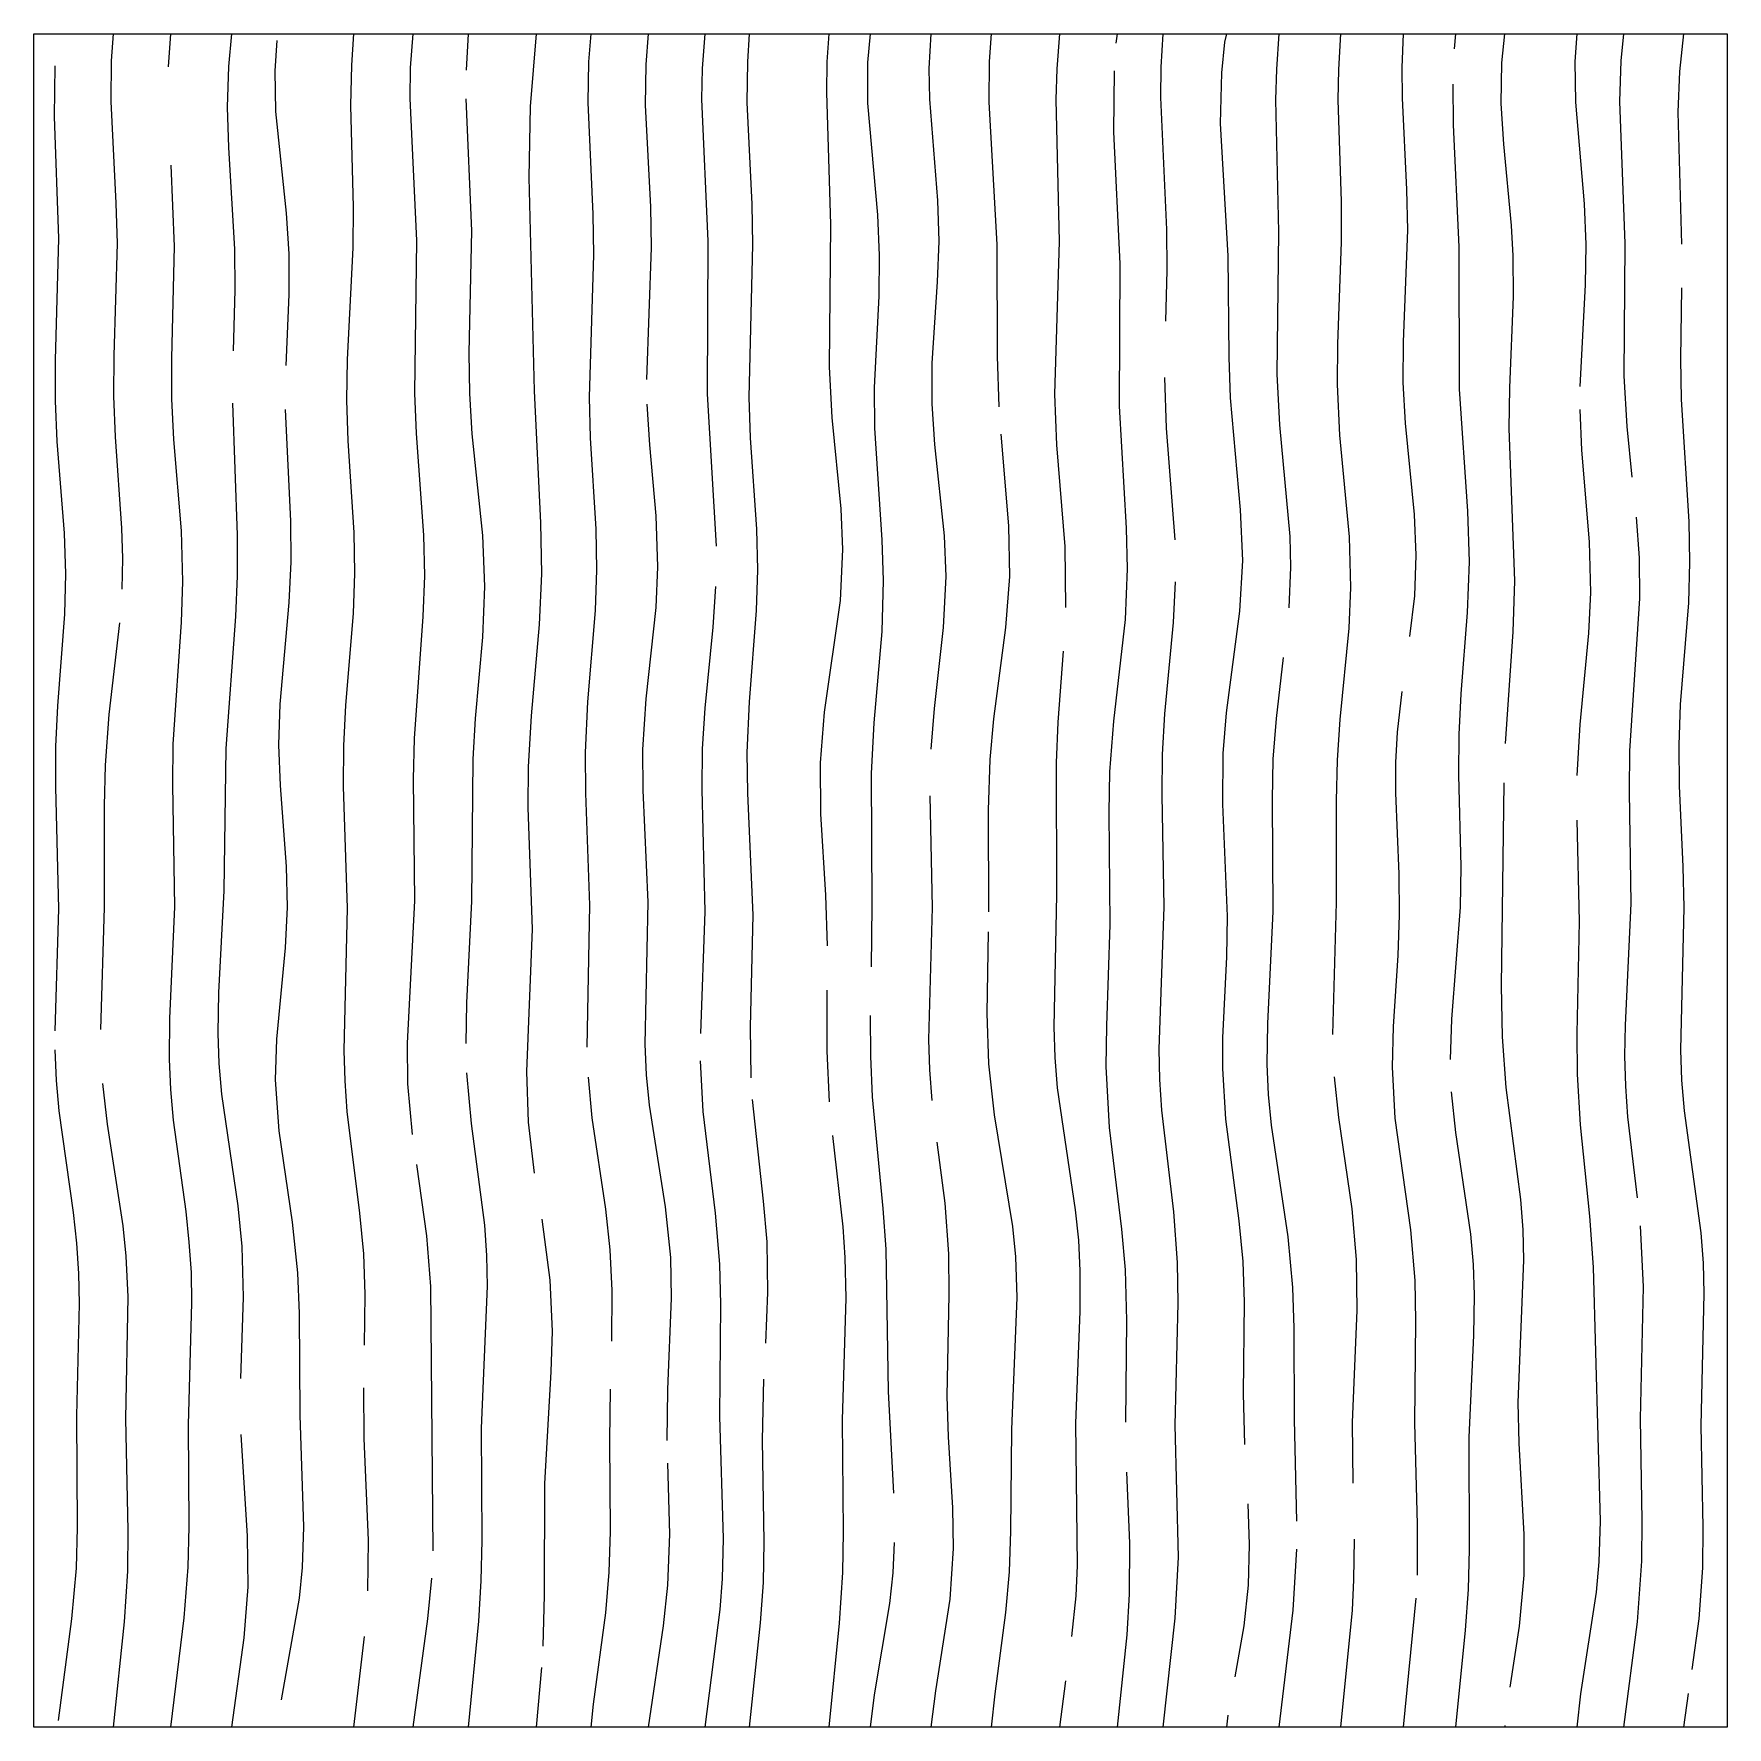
# Model space of a CAD drawing. Header units: millimetres. Extents: x 0 to 800, y 0 to 800.
import ezdxf

# ---------------------------------------------------------------- set-up
doc = ezdxf.new("R2010")
doc.units = ezdxf.units.MM
doc.layers.add('KACHEL_RAHMEN', color=7, linetype='Continuous', lineweight=13)
doc.layers.add('SCHRAFFUR', color=7, linetype='Continuous', lineweight=18)

msp = doc.modelspace()

# ---------------------------------------------------------------- linework, layer by layer
at = {"layer": 'KACHEL_RAHMEN', "color": 37, "lineweight": 13, "true_color": 0x8a6a4f}
msp.add_lwpolyline([(0, 800), (800, 800), (800, 0), (0, 0)], close=True, dxfattribs=at)
at = {"layer": 'SCHRAFFUR', "color": 37, "lineweight": 18, "true_color": 0x8a6a4f}
for points in [[(37.44, 800), (36.56, 787.28), (36.4, 768.08), (38.8, 720.08), (39.28, 700.88), (37.76, 648.08), (37.68, 628.88), (38.48, 609.68), (41.44, 566.48), (41.84, 552.08), (41.52, 537.68)], [(64.48, 800), (63.44, 784.4)], [(93.44, 800), (92, 784.64), (91.36, 765.44), (91.92, 746.24), (94.72, 698.24), (94.96, 679.04), (94.24, 650.24)], [(151.04, 800), (150, 785.28), (149.52, 766.08), (150.8, 718.08), (150.72, 698.88), (148.08, 646.08), (147.68, 626.88), (148.32, 607.68), (151.12, 564.48), (151.44, 545.28), (150.8, 526.08), (147.2, 482.88), (146.24, 463.68), (146.16, 444.48), (148.08, 386.88), (146.4, 319.68), (146.88, 305.28), (147.92, 290.88), (153.92, 242.88), (155.68, 223.68), (156.32, 204.48), (156.08, 180.48)], [(179.04, 800), (177.84, 783.92), (177.6, 769.52), (180.72, 702.32), (179.84, 630.32), (180.64, 611.12), (184.08, 563.12), (184.56, 543.92), (183.84, 524.72), (179.6, 467.12), (179.2, 447.92), (179.84, 390.32), (176.32, 323.12), (176.56, 303.92), (178.72, 279.92)], [(205.12, 800), (204.24, 782.8)], [(237.28, 800), (234.56, 765.76), (233.92, 732.16), (236.32, 631.36), (239.44, 568.96), (239.84, 544.96), (238.8, 520.96), (234.88, 477.76), (233.52, 453.76), (233.44, 434.56), (235.36, 376.96), (232.8, 309.76), (233.6, 285.76), (236.4, 261.76)], [(263.2, 800), (262.08, 786.8), (261.68, 767.6), (264.16, 714.8), (264.4, 695.6), (262.32, 628.4), (262.88, 609.2), (265.52, 566), (265.84, 546.8), (265.12, 527.6), (261.52, 484.4), (260.4, 460.4), (260.56, 441.2), (262.48, 388.4), (261.28, 321.2)], [(290.24, 800), (289.12, 785.52), (288.88, 766.32), (291.36, 718.32), (291.68, 699.12), (289.44, 636.72)], [(317.04, 800), (315.76, 783.6), (315.44, 769.2), (318.48, 702), (318.16, 630), (322.32, 558)], [(338, 800), (337.12, 786.8), (336.88, 767.6), (339.2, 719.6), (339.6, 700.4), (337.76, 628.4), (338.48, 609.2), (341.44, 566), (341.92, 546.8), (341.28, 527.6), (337.92, 484.4), (336.88, 460.4), (337.2, 441.2), (339.68, 383.6), (338.48, 330.8), (338.8, 306.8)], [(375.6, 800), (374.72, 786.72), (374.48, 772.32), (376.32, 709.92), (375.68, 642.72), (376.96, 618.72), (381.2, 575.52), (382, 556.32), (380.96, 532.32), (373.44, 479.52), (371.44, 455.52), (371.6, 431.52), (374, 393.12), (374.8, 369.12)], [(395.12, 800), (393.84, 786.48), (393.92, 767.28), (398.64, 714.48), (399.44, 695.28), (399.2, 676.08), (397.04, 632.88), (397.12, 613.68), (400.56, 560.88), (401.2, 541.68), (400.56, 517.68), (396.88, 474.48), (395.6, 450.48), (395.92, 388.08), (395.6, 359.28)], [(423.76, 800), (422.88, 783.6), (423.12, 769.2), (426.96, 721.2), (427.52, 702), (426.8, 682.8), (424.32, 644.4), (424.24, 625.2), (425.52, 606), (430.08, 562.8), (430.88, 543.6), (429.68, 519.6), (425.36, 481.2), (423.84, 462)], [(452.32, 800), (451.36, 786.96), (451.12, 767.76), (454.96, 700.56), (455.12, 647.76), (455.84, 623.76)], [(484.64, 800), (483.28, 783.44), (482.8, 769.04), (484.48, 701.84), (482.24, 629.84), (483.2, 605.84), (487.04, 557.84), (487.36, 529.04)], [(511.84, 800), (511.2, 795.68)], [(533.36, 800), (532.4, 784.32), (532.24, 769.92), (535.12, 707.52), (535.28, 688.32), (534.64, 664.32)], [(563.44, 800), (562.56, 796), (561.04, 781.6), (560.4, 757.6), (564.16, 695.2), (564.56, 647.2), (565.2, 628), (570, 575.2), (571.04, 551.2), (569.68, 527.2), (563.28, 479.2), (561.68, 460), (561.6, 436), (563.76, 383.2), (563.44, 364), (561.6, 325.6), (561.52, 311.2), (562.96, 287.2), (569.28, 239.2), (571.12, 220), (571.76, 200.8), (571.36, 157.6), (571.92, 133.6)], [(588.24, 800), (587.04, 783.28), (586.64, 768.88), (588.08, 706.48), (587.2, 639.28), (588.48, 615.28), (593.44, 562.48), (593.76, 548.08), (592.88, 528.88)], [(617.36, 800), (616.32, 783.2), (616.08, 768.8), (617.6, 720.8), (617.68, 701.6), (615.92, 653.6), (615.68, 634.4), (616.88, 610.4), (621.44, 562.4), (622.08, 538.4), (621.2, 519.2), (617.04, 476), (615.76, 456.8), (615.28, 437.6), (615.36, 389.6), (613.6, 327.2)], [(646.96, 800), (646.32, 784.08), (646.4, 769.68), (648.56, 726.48), (648.96, 707.28), (646.96, 654.48), (646.8, 635.28), (647.84, 616.08), (652.16, 572.88), (652.96, 553.68), (652.24, 534.48), (650, 515.28)], [(671.6, 800), (671.04, 792.96)], [(694.88, 800), (693.36, 786.32), (693.12, 767.12), (694.32, 747.92), (698, 709.52), (698.8, 695.12), (698.88, 675.92), (697.12, 632.72), (696.88, 613.52), (699.52, 541.52), (698.8, 517.52), (695.12, 464.72)], [(728.96, 800), (728.08, 786.96), (728.32, 767.76), (732.4, 719.76), (733.2, 700.56), (732.88, 681.36), (730.4, 633.36)], [(750.96, 800), (749.76, 787.28), (749.12, 768.08), (751.6, 700.88), (751.2, 638.48), (752.56, 614.48), (755.04, 590.48)], [(779.44, 800), (777.52, 782.24), (776.72, 763.04), (778.4, 700.64)], [(114.72, 796.88), (113.84, 782.48), (114.24, 763.28), (119.2, 715.28), (120.4, 696.08), (120.4, 676.88), (119.04, 643.28)], [(9.92, 784.96), (9.6, 760.96), (11.68, 703.36), (10, 645.76), (10, 626.56), (10.88, 607.36), (14.32, 564.16), (14.88, 544.96), (14.4, 525.76), (11.2, 482.56), (10.24, 463.36), (10.24, 444.16), (11.68, 386.56), (9.92, 328.96)], [(510.32, 782.48), (510.16, 753.68), (513.12, 691.28), (512.8, 624.08), (516.08, 566.48), (516.56, 547.28), (515.52, 523.28), (510.08, 475.28), (508.24, 451.28), (507.84, 432.08), (508.4, 379.28), (506.72, 331.28), (506.48, 312.08), (508.08, 283.28), (513.92, 235.28), (515.52, 216.08), (516.24, 192.08), (515.68, 144.08)], [(670.4, 776.16), (670.64, 756.96), (673.28, 699.36), (673.44, 632.16), (677.28, 574.56), (678.08, 550.56), (677.2, 526.56), (674.16, 488.16), (673.2, 468.96), (673.12, 449.76), (674.24, 406.56), (673.92, 387.36), (669.84, 334.56), (669.12, 315.36)], [(204.16, 769.36), (206.8, 706.96), (205.52, 649.36), (205.76, 630.16), (206.96, 610.96), (212, 562.96), (212.96, 538.96), (212, 514.96), (208.56, 476.56), (207.36, 457.36), (206.72, 390.16), (204.48, 342.16), (204.08, 322.96)], [(64.64, 738), (66.32, 699.6), (65.04, 646.8), (65.04, 627.6), (66, 608.4), (69.52, 565.2), (70.24, 541.2), (69.6, 522), (65.68, 464.4), (65.44, 445.2), (66.48, 387.6), (64.16, 334.8), (63.92, 315.6), (64.56, 301.2), (65.84, 286.8), (71.76, 243.6), (73.28, 229.2), (74.24, 214.8), (74.48, 200.4), (72.96, 142.8), (73.28, 94.8), (72.8, 75.6), (70.88, 51.6), (64.48, 0)], [(778.4, 680), (777.92, 646.4), (778.24, 627.2), (781.84, 569.6), (782.24, 550.4), (781.68, 531.2), (777.84, 483.2), (777.12, 464), (777.28, 444.8), (779.12, 406.4), (779.6, 387.2), (777.92, 320), (778.48, 305.6), (779.76, 291.2), (787.6, 233.6), (788.64, 219.2), (789.04, 204.8), (787.52, 142.4), (788.56, 94.4), (788.4, 75.2), (786.64, 51.2), (783.28, 27.2)], [(534.24, 637.68), (535.04, 613.68), (539.04, 560.88)], [(93.92, 625.52), (96, 563.12), (96.08, 543.92), (95.28, 524.72), (90.72, 462.32), (89.68, 395.12), (87.28, 347.12), (86.88, 327.92), (87.36, 313.52), (88.64, 299.12), (96.4, 246.32), (98.32, 227.12), (98.88, 203.12), (97.68, 164.72)], [(289.68, 625.04), (290.88, 605.84), (293.92, 572.24), (294.72, 548.24), (293.84, 529.04), (289.12, 485.84), (287.6, 461.84), (287.76, 442.64), (290.08, 389.84), (288.64, 322.64), (289.28, 308.24), (290.72, 293.84), (298.32, 245.84), (300.72, 221.84), (301.04, 202.64), (299.36, 159.44), (299.12, 135.44)], [(118.8, 622.56), (121.2, 569.76), (121.44, 550.56), (120.48, 531.36), (116.16, 483.36), (115.6, 464.16), (116.32, 444.96), (119.28, 406.56), (119.68, 387.36), (118.8, 368.16), (114.64, 324.96), (114.08, 305.76), (115.68, 281.76), (122, 238.56), (124.48, 214.56), (125.28, 195.36), (125.6, 147.36), (127.36, 94.56), (126.72, 75.36), (125.28, 60.96), (116.88, 12.96)], [(730.4, 622.48), (731.2, 603.28), (734.8, 560.08), (735.44, 536.08), (734.48, 516.88), (730.4, 473.68), (729.04, 449.68)], [(456.8, 610.8), (460.48, 567.6), (460.88, 543.6), (459.12, 519.6), (453.44, 476.4), (451.68, 457.2), (450.88, 433.2), (450.96, 385.2)], [(757.04, 571.6), (758.4, 552.4), (758.56, 533.2), (753.84, 461.2), (753.68, 442), (754.48, 389.2), (751.76, 331.6), (751.52, 317.2), (751.92, 302.8), (752.88, 288.4), (757.52, 250)], [(322.08, 538.96), (320.8, 519.76), (316.96, 481.36), (315.76, 462.16), (315.6, 442.96), (317.04, 385.36), (314.88, 327.76)], [(539.2, 541.12), (538.24, 521.92), (534.24, 478.72), (533.12, 459.52), (532.96, 440.32), (533.92, 387.52), (531.44, 320.32), (531.76, 305.92), (532.72, 291.52), (538.4, 243.52), (540.24, 219.52), (540.48, 200.32), (539.12, 142.72), (540.56, 80.32), (539.04, 51.52), (533.36, 0)], [(40.4, 521.68), (35.44, 478.48), (33.68, 454.48), (33.2, 435.28), (33.28, 387.28), (31.52, 329.68)], [(486.24, 508.4), (483.76, 474.8), (482.96, 455.6), (483.2, 393.2), (481.92, 330.8), (482.4, 316.4), (483.52, 302), (492, 244.4), (493.52, 230), (494.24, 215.6), (494.24, 196.4), (492.16, 143.6), (492.96, 76.4), (492.24, 62), (490.24, 42.8)], [(590.32, 505.28), (586.88, 476.48), (585.44, 457.28), (585.04, 438.08), (585.44, 385.28), (582.88, 332.48), (582.56, 313.28), (583.2, 298.88), (584.64, 284.48), (592.48, 231.68), (594.72, 207.68), (595.36, 188.48), (595.44, 145.28), (596.48, 97.28)], [(646.24, 489.36), (644.08, 470.16), (643.36, 455.76), (643.36, 441.36), (644.88, 402.96), (645.12, 383.76), (644.4, 364.56), (642.16, 330.96), (641.68, 311.76), (643.04, 287.76), (650.4, 234.96), (652.48, 210.96), (652.8, 191.76), (652.32, 143.76), (653.6, 95.76), (653.52, 71.76)], [(423.36, 440.08), (424.4, 387.28), (422.72, 324.88), (423.2, 310.48), (424.24, 296.08)], [(694.48, 446.16), (693.28, 350.16), (693.68, 326.16), (695.52, 302.16), (702.32, 249.36), (703.44, 234.96), (703.76, 220.56), (701.12, 153.36), (701.52, 134.16), (703.92, 90.96), (703.92, 71.76), (701.76, 47.76), (697.28, 18.96)], [(729.04, 428.56), (730.08, 380.56), (728.96, 327.76), (729.12, 308.56), (730.56, 284.56), (734.96, 241.36), (736.72, 217.36), (740, 97.36), (739.36, 78.16), (738.08, 63.76), (730.72, 15.76), (728.96, 0)], [(450.8, 375.76), (450.16, 337.36), (450.96, 313.36), (453.68, 289.36), (462.32, 236.56), (463.76, 222.16), (464.4, 202.96), (461.92, 140.56), (461.44, 92.56), (460.72, 73.36), (459.04, 54.16), (454, 15.76), (452.32, 0)], [(374.72, 348.24), (374.64, 319.44), (375.76, 295.44)], [(395.12, 336.16), (395.2, 316.96), (396.08, 297.76), (401.12, 244.96), (402.48, 225.76), (403.68, 158.56), (406.16, 110.56)], [(9.92, 319.92), (10.48, 305.52), (11.76, 291.12), (18.56, 243.12), (20.16, 228.72), (21.12, 214.32), (21.44, 199.92), (20.16, 147.12), (20.4, 94.32), (19.92, 75.12), (17.84, 51.12), (11.44, 3.12)], [(314.8, 314.8), (316.08, 290.8), (321.84, 242.8), (323.92, 218.8), (324.4, 199.6), (324, 146.8), (325.68, 89.2), (325.2, 70), (324.16, 55.6), (317.04, 0)], [(32.48, 304.08), (34.64, 284.88), (42.08, 236.88), (43.52, 222.48), (44.32, 203.28), (43.36, 145.68), (44.32, 92.88), (44.24, 73.68), (42.64, 49.68), (37.44, 0)], [(204.48, 309.2), (206.56, 285.2), (212.88, 237.2), (213.92, 222.8), (214.24, 208.4), (211.28, 141.2), (211.6, 88.4), (211.2, 69.2), (210, 50), (205.12, 0)], [(261.92, 307.12), (263.68, 287.92), (270.08, 244.72), (272.16, 225.52), (273.12, 206.32), (272.96, 182.32)], [(614.32, 307.28), (616.32, 288.08), (622.64, 244.88), (624.8, 220.88), (625.04, 196.88), (622.88, 144.08), (623.12, 115.28)], [(339.44, 296.56), (344.64, 248.56), (346.24, 229.36), (346.64, 205.36), (345.68, 181.36)], [(669.6, 300.16), (671.6, 280.96), (678.8, 232.96), (680.08, 218.56), (680.56, 204.16), (680.24, 184.96), (678, 136.96), (678.16, 84.16), (677.6, 64.96), (676.24, 45.76), (671.6, 0)], [(377.28, 279.52), (382.24, 236.32), (383.2, 221.92), (383.6, 202.72), (381.84, 145.12), (382.32, 92.32), (382, 73.12), (380.4, 49.12), (375.6, 0)], [(426.64, 276.4), (430.32, 247.6), (432.08, 223.6), (432.24, 204.4), (431.36, 156.4), (432, 137.2), (434.08, 103.6), (434.4, 84.4), (432.72, 60.4), (425.92, 17.2), (423.76, 0)], [(180.72, 265.76), (185.52, 232.16), (187.44, 208.16), (188.56, 83.36)], [(239.92, 239.92), (243.76, 211.12), (244.8, 187.12), (244.32, 167.92), (241.28, 115.12), (241.12, 62.32), (240.4, 38.32)], [(758.88, 236.88), (760.4, 208.08), (758.96, 145.68), (759.68, 97.68), (759.6, 78.48), (757.44, 49.68), (750.96, 0)], [(155.68, 160.32), (155.92, 136.32), (157.92, 88.32), (157.68, 64.32)], [(344.8, 164.4), (344.08, 135.6), (344.88, 87.6), (344.56, 68.4), (343.2, 49.2), (338, 0)], [(272.24, 159.6), (271.92, 135.6), (272.24, 92.4), (271.6, 73.2), (270, 54), (264.24, 10.8), (263.2, 0)], [(97.76, 138.24), (100.8, 90.24), (101.04, 66.24), (99.2, 42.24), (93.44, 0)], [(299.36, 124.72), (300.24, 91.12), (299.36, 67.12), (297.28, 47.92), (290.24, 0)], [(516.24, 120.48), (517.6, 86.88), (517.52, 62.88), (516.32, 43.68), (511.84, 0)], [(573.6, 105.44), (574.24, 86.24), (573.76, 67.04), (571.6, 47.84), (567.44, 23.84)], [(623.76, 88.8), (623.52, 69.6), (622.8, 55.2), (617.36, 0)], [(406.48, 87.28), (405.84, 72.88), (404.24, 58.48), (396.96, 15.28), (395.12, 0)], [(596.48, 84.08), (594.8, 55.28), (588.24, 0)], [(187.92, 70.32), (186, 51.12), (179.04, 0)], [(652.96, 60.88), (646.96, 0)], [(156, 42.88), (151.04, 0)], [(239.76, 28.16), (237.28, 0)], [(487.36, 21.84), (484.64, 0)], [(781.52, 15.84), (779.44, 0)], [(564.08, 5.6), (563.44, 0)], [(694.96, 0.72), (694.88, 0)]]:
    msp.add_lwpolyline(points, dxfattribs=at)

doc.saveas('drawing.dxf')
